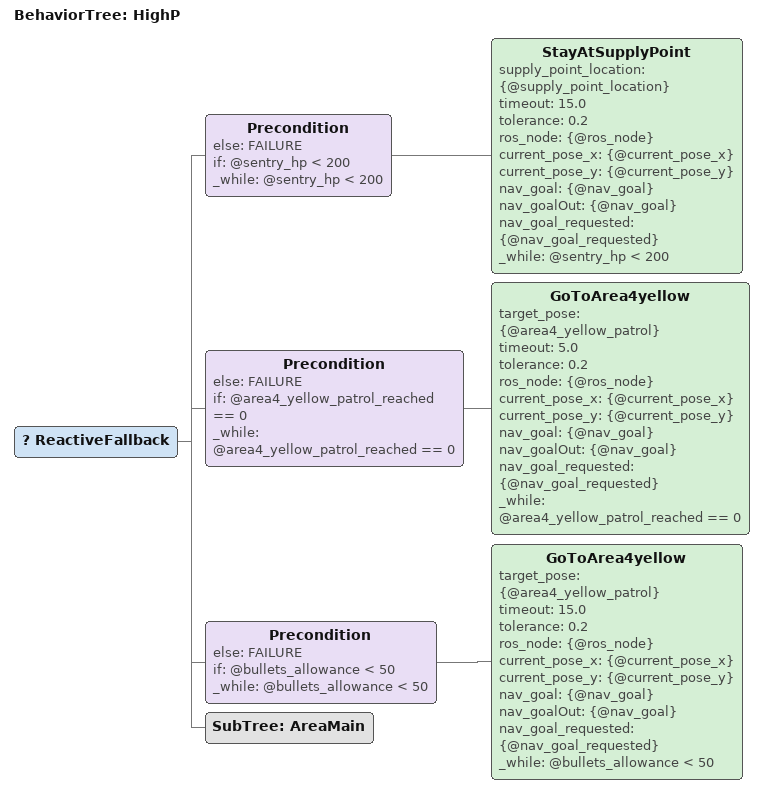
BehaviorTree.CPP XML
<?xml version="1.0" encoding="UTF-8"?>
<root BTCPP_format="4">
  <BehaviorTree ID="HighP">
    <ReactiveFallback>
      <Precondition else="FAILURE"
                    if="@sentry_hp &lt; 200"
                    _while="@sentry_hp &lt; 200">
        <StayAtSupplyPoint supply_point_location="{@supply_point_location}"
                           timeout="15.0"
                           tolerance="0.2"
                           ros_node="{@ros_node}"
                           current_pose_x="{@current_pose_x}"
                           current_pose_y="{@current_pose_y}"
                           nav_goal="{@nav_goal}"
                           nav_goalOut="{@nav_goal}"
                           nav_goal_requested="{@nav_goal_requested}"
                           _while="@sentry_hp &lt; 200"/>
      </Precondition>
      <Precondition else="FAILURE"
                    if="@area4_yellow_patrol_reached == 0"
                    _while="@area4_yellow_patrol_reached == 0">
        <GoToArea4yellow target_pose="{@area4_yellow_patrol}"
                         timeout="5.0"
                         tolerance="0.2"
                         ros_node="{@ros_node}"
                         current_pose_x="{@current_pose_x}"
                         current_pose_y="{@current_pose_y}"
                         nav_goal="{@nav_goal}"
                         nav_goalOut="{@nav_goal}"
                         nav_goal_requested="{@nav_goal_requested}"
                         _while="@area4_yellow_patrol_reached == 0"/>
      </Precondition>
      <Precondition else="FAILURE"
                    if="@bullets_allowance &lt; 50"
                    _while="@bullets_allowance &lt; 50">
        <GoToArea4yellow target_pose="{@area4_yellow_patrol}"
                         timeout="15.0"
                         tolerance="0.2"
                         ros_node="{@ros_node}"
                         current_pose_x="{@current_pose_x}"
                         current_pose_y="{@current_pose_y}"
                         nav_goal="{@nav_goal}"
                         nav_goalOut="{@nav_goal}"
                         nav_goal_requested="{@nav_goal_requested}"
                         _while="@bullets_allowance &lt; 50"/>
      </Precondition>

      <SubTree ID="AreaMain"/>
    </ReactiveFallback>
  </BehaviorTree>

</root>
